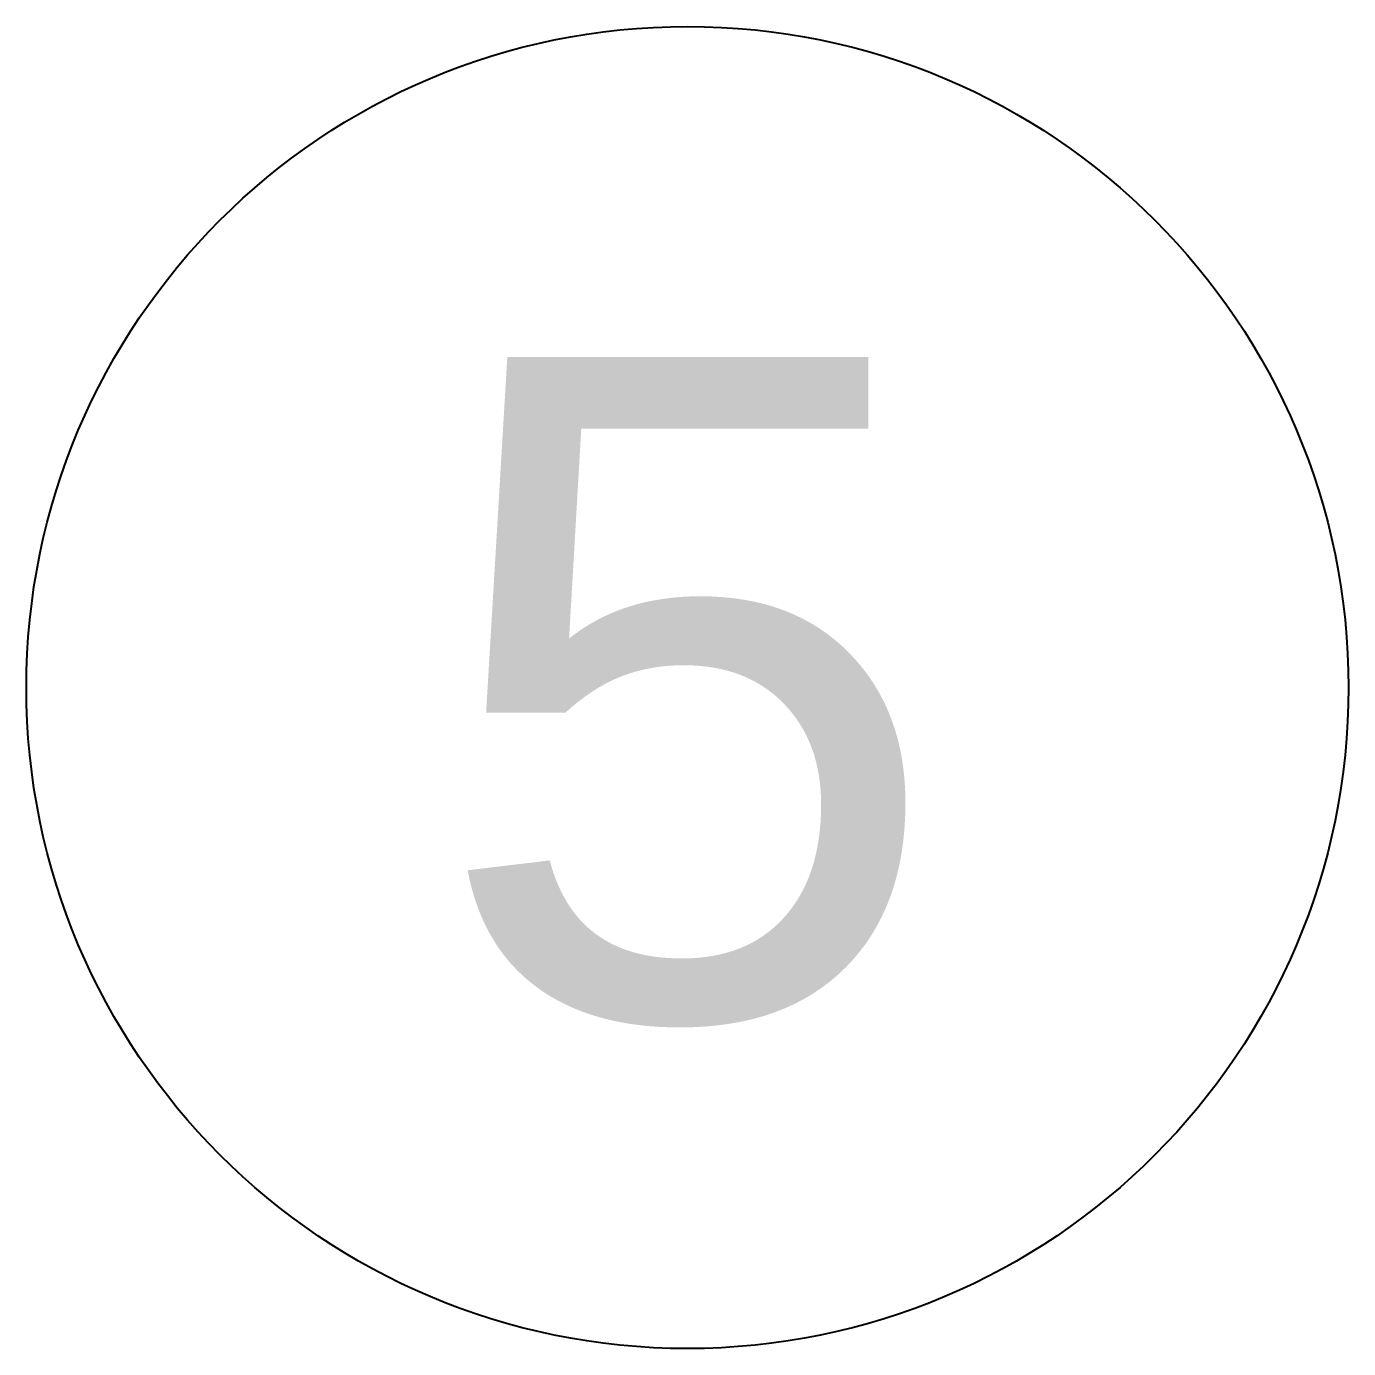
# Model space of a CAD drawing. Header units: millimetres. Extents: x -212361 to 39086, y -42 to 136893.
# Drawn here: x -98271.3 to -98013.3, y 83727.8 to 83985.9 of the extents above; entities that cross this region are included whole.
import ezdxf
from ezdxf.enums import TextEntityAlignment as Align

# ---------------------------------------------------------------- set-up
doc = ezdxf.new("R2010")
doc.units = ezdxf.units.MM
doc.header["$LTSCALE"] = 25
doc.layers.add('schedules_symbols_notes$0$M-ANNO', color=11, linetype='Continuous')
doc.styles.add('schedules_symbols_notes$0$RDZENG_0.25', font='micross.ttf', dxfattribs={"height": 4})

# ---------------------------------------------------------------- blocks, each defined once
blk = doc.blocks.new('schedules_symbols_notes$0$KEYED NOTE_0.25')
at = {"layer": 'schedules_symbols_notes$0$M-ANNO'}
blk.add_circle((0, 0), 4, dxfattribs=at)
at = {"layer": 'schedules_symbols_notes$0$M-ANNO', "style": 'schedules_symbols_notes$0$RDZENG_0.25'}
blk.add_attdef('#', text='', height=4, dxfattribs=at).set_placement((0, 0), align=Align.MIDDLE_CENTER)
blk = doc.blocks.new('schedules_symbols_notes')
at = {"layer": 'schedules_symbols_notes$0$M-ANNO', "xscale": 1.27, "yscale": 1.27, "zscale": 1.27}
blk.add_blockref('schedules_symbols_notes$0$KEYED NOTE_0.25', (-3863.871, 3301.451), dxfattribs=at).add_auto_attribs({'#': '5'})

msp = doc.modelspace()

# ---------------------------------------------------------------- block references
at = {"xscale": 25.4, "yscale": 25.4, "zscale": 25.4}
msp.add_blockref('schedules_symbols_notes', (0, 0), dxfattribs=at)

doc.saveas('drawing.dxf')
